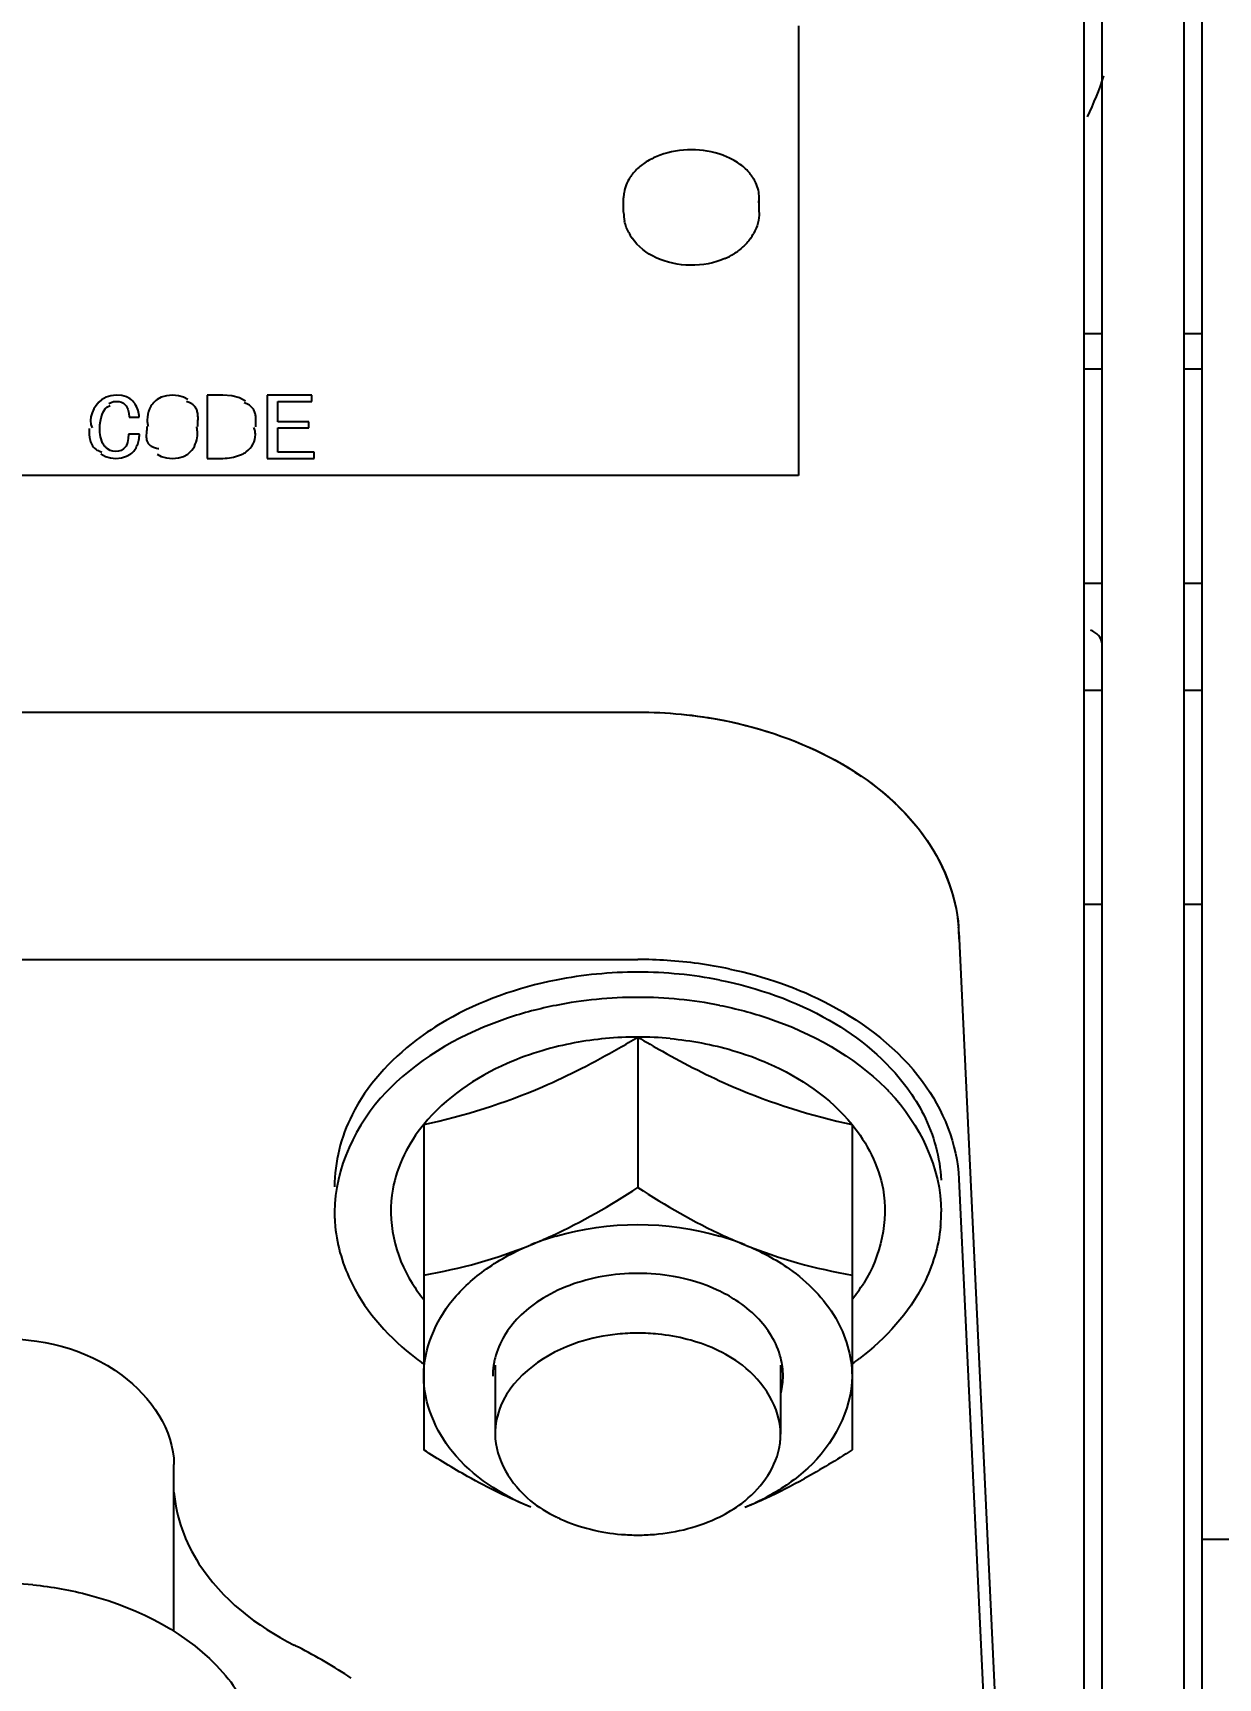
# Model space of a CAD drawing. Header units: millimetres. Extents: x 9130 to 9550, y -18883 to -17651.
# Drawn here: x 9356.0544 to 9356.3865, y -18046.3232 to -18045.8623 of the extents above; entities that cross this region are included whole.
import ezdxf

# ---------------------------------------------------------------- set-up
doc = ezdxf.new("R2010")
doc.units = ezdxf.units.MM
doc.layers.add('3884027_DKREDXF_CONTINUOUS_LINE', color=7, linetype='Continuous')
doc.styles.add('KOTE ZA MONNTAZU', font='simplex.shx', dxfattribs={"width": 0.7, "oblique": 8, "height": 3})
doc.dimstyles.new('KOTE ZA MONTAZU u cm', dxfattribs={"dimscale": 0, "dimtxt": 1.5, "dimasz": 1.5, "dimexe": 0.8, "dimexo": 0.1, "dimgap": 1, "dimtad": 1, "dimdec": 1, "dimlfac": 10, "dimzin": 12, "dimdsep": 46, "dimtxsty": 'KOTE ZA MONNTAZU', "dimcen": 1.5, "dimclrt": 1, "dimadec": 0, "dimazin": 0, "dimtfac": 1, "dimtdec": 1, "dimtmove": 0, "dimatfit": 3, "dimfxl": 1, "dimtolj": 2, "dimtzin": 0, "dimarcsym": 0})

# ---------------------------------------------------------------- blocks, each defined once
blk = doc.blocks.new('*D1102')
at = {"color": 0, "lineweight": -2, "transparency": 16777216}
for p, q in [((9345.409900719793, -18047.62649770107), (9345.409900719793, -18048.7073860062)), ((9359.40990071979, -18047.62649770108), (9359.40990071979, -18048.7073860062)), ((9346.009900719793, -18048.5073860062), (9358.809900719789, -18048.5073860062))]:
    blk.add_line(p, q, dxfattribs=at)
at = {"color": 0, "transparency": 16777216}
for points in [[(9346.009900719793, -18048.4073860062), (9346.009900719793, -18048.6073860062), (9345.409900719793, -18048.5073860062)], [(9358.809900719789, -18048.4073860062), (9358.809900719789, -18048.6073860062), (9359.40990071979, -18048.5073860062)]]:
    blk.add_solid(points, dxfattribs=at)
at = {"layer": 'Defpoints', "color": 0, "transparency": 16777216}
for p in [(9345.409900719793, -18047.52649770107), (9359.40990071979, -18047.52649770108), (9359.40990071979, -18048.5073860062)]:
    blk.add_point(p, dxfattribs=at)
at = {"color": 1, "transparency": 16777216, "insert": (9352.40990071979, -18047.7073860062), "char_height": 3, "width": 6.92318780531059, "attachment_point": 5, "style": 'KOTE ZA MONNTAZU'}
blk.add_mtext('\\A2;{\\H0.4x;140 cm}', dxfattribs=at)

msp = doc.modelspace()

# ---------------------------------------------------------------- linework, layer by layer
at = {"layer": '3884027_DKREDXF_CONTINUOUS_LINE', "color": 7, "linetype": 'Continuous'}
for p, q in [((9356.381900719794, -18045.84002907824), (9356.381900719794, -18046.13992274166)), ((9356.376900719793, -18045.84224923239), (9356.376900719793, -18046.60649770107)), ((9356.353900719792, -18045.84974080251), (9356.353900719792, -18046.63649770107)), ((9356.268900719793, -18045.86029770107), (9356.268900719793, -18045.98626819481)), ((9356.093525458537, -18045.96380623516), (9356.091785916085, -18045.96394604528)), ((9356.09515822178, -18045.96394070645), (9356.093525458537, -18045.96380623516)), ((9356.096580668951, -18045.96434280953), (9356.09515822178, -18045.96394070645)), ((9356.097757835507, -18045.96498519431), (9356.096580668951, -18045.96434280953)), ((9356.103187248389, -18045.96380623516), (9356.103187248389, -18045.98148390469)), ((9356.107633381775, -18045.96380623516), (9356.103187248389, -18045.96380623516)), ((9356.110153554093, -18045.96399553347), (9356.107633381775, -18045.96380623516)), ((9356.112267006736, -18045.96456041371), (9356.110153554093, -18045.96399553347)), ((9356.113917820307, -18045.96543864014), (9356.112267006736, -18045.96456041371)), ((9356.119988502427, -18045.96380623516), (9356.119988502427, -18045.98148390469)), ((9356.132514628212, -18045.96380623516), (9356.119988502427, -18045.96380623516)), ((9356.123023843485, -18045.97124274672), (9356.123023843485, -18045.96552261159)), ((9356.123023843485, -18045.96552261159), (9356.132514628212, -18045.96552261159)), ((9356.132514628212, -18045.96552261159), (9356.132514628212, -18045.96380623516)), ((9356.08134134301, -18045.96997309841), (9356.08416292766, -18045.96997309841)), ((9356.081213089166, -18045.97468893501), (9356.081109465771, -18045.97593144346)), ((9356.084291181507, -18045.97468893501), (9356.081213089166, -18045.97468893501)), ((9356.131745105124, -18045.97124274672), (9356.123023843485, -18045.97124274672)), ((9356.123023843485, -18045.97976752826), (9356.123023843485, -18045.97295912315)), ((9356.123023843485, -18045.97295912315), (9356.131745105124, -18045.97295912315)), ((9356.131745105124, -18045.97295912315), (9356.131745105124, -18045.97124274672)), ((9356.080487411227, -18045.97806852458), (9356.07980229684, -18045.97886063661)), ((9356.080888222119, -18045.97706607941), (9356.080487411227, -18045.97806852458)), ((9356.081109465771, -18045.97593144346), (9356.080888222119, -18045.97706607941)), ((9356.13315589745, -18045.97976752826), (9356.123023843485, -18045.97976752826)), ((9356.13315589745, -18045.98148390469), (9356.13315589745, -18045.97976752826)), ((9356.091800898708, -18045.98134631379), (9356.093525458537, -18045.98148390469)), ((9356.093525458537, -18045.98148390469), (9356.095161889209, -18045.9813484637)), ((9356.095161889209, -18045.9813484637), (9356.09657080269, -18045.98095429372)), ((9356.09657080269, -18045.98095429372), (9356.097757835507, -18045.98031166326)), ((9356.103187248389, -18045.98148390469), (9356.107633381775, -18045.98148390469)), ((9356.119988502427, -18045.98148390469), (9356.13315589745, -18045.98148390469)), ((9356.007900719795, -18046.05257799918), (9356.223900719795, -18046.05257799918))]:
    msp.add_line(p, q, dxfattribs=at)
at = {"layer": '3884027_DKREDXF_CONTINUOUS_LINE', "color": 6, "linetype": 'Continuous'}
for p, q in [((9356.348900719795, -18045.85181187033), (9356.348900719795, -18046.60649770107)), ((9356.219900719794, -18045.91252566568), (9356.219900719794, -18045.90848644889)), ((9356.257900719795, -18045.91252566568), (9356.257900719795, -18045.90848644889)), ((9356.348900719795, -18045.94649770107), (9356.353900719792, -18045.94649770107)), ((9356.376900719793, -18045.94649770107), (9356.381900719794, -18045.94649770107)), ((9356.353900719792, -18045.95649770107), (9356.348900719795, -18045.95649770107)), ((9356.381900719794, -18045.95649770107), (9356.376900719793, -18045.95649770107)), ((9356.268900719793, -18045.98626819481), (9356.008900719791, -18045.98626819481)), ((9356.353900719792, -18046.01649770108), (9356.348900719795, -18046.01649770108)), ((9356.381900719794, -18046.01649770108), (9356.376900719793, -18046.01649770108)), ((9356.353900719792, -18046.04649770107), (9356.348900719795, -18046.04649770107)), ((9356.381900719794, -18046.04649770107), (9356.376900719793, -18046.04649770107)), ((9356.353900719792, -18046.10649770107), (9356.348900719795, -18046.10649770107)), ((9356.381900719794, -18046.10649770107), (9356.376900719793, -18046.10649770107)), ((9356.313851254306, -18046.11410794827), (9356.323900719794, -18046.32834964384)), ((9356.02348302012, -18046.12187446374), (9356.223900719795, -18046.12187446374)), ((9356.381900719794, -18046.13992274166), (9356.381900719794, -18046.48225720446)), ((9356.223900719795, -18046.143595347), (9356.223900719795, -18046.18576791396)), ((9356.163900719794, -18046.16809024443), (9356.163900719794, -18046.25925260624)), ((9356.283900719793, -18046.16809024443), (9356.283900719793, -18046.25925260624)), ((9356.313851254306, -18046.18340441283), (9356.323900719794, -18046.3976461084)), ((9356.183900719794, -18046.23550910298), (9356.183900719794, -18046.25481054302)), ((9356.263900719796, -18046.23550910298), (9356.263900719796, -18046.25481054302)), ((9356.093900719794, -18046.31005191466), (9356.093900719794, -18046.26329581997)), ((9356.381900719794, -18046.2842673301), (9356.452030784641, -18046.2842673301))]:
    msp.add_line(p, q, dxfattribs=at)
at = {"layer": '3884027_DKREDXF_CONTINUOUS_LINE', "color": 7, "linetype": 'Continuous'}
for points in [[(9356.077750235278, -18045.96380623516), (9356.076201655016, -18045.96396119676), (9356.074871847895, -18045.96438538878), (9356.073646112158, -18045.96507588348)], [(9356.075698173716, -18045.96616415346), (9356.076298144233, -18045.96582190376), (9356.076988779549, -18045.96560371261), (9356.077750235278, -18045.9655293293)], [(9356.081597850707, -18045.96480381598), (9356.080591897937, -18045.96426832443), (9356.079284554178, -18045.96392236027), (9356.077750235278, -18045.96380623516)], [(9356.077750235278, -18045.9655293293), (9356.078554364542, -18045.96558939327), (9356.079242923477, -18045.96577382258), (9356.07980229684, -18045.9660734643)], [(9356.091785916085, -18045.96394604528), (9356.090322753114, -18045.96435642362), (9356.089164827716, -18045.96498519431)], [(9356.07980229684, -18045.9660734643), (9356.080510193346, -18045.96680642135), (9356.0809650531, -18045.96773923731), (9356.08122750649, -18045.96880470738), (9356.08134134301, -18045.96997309841)], [(9356.07762198143, -18045.97958614993), (9356.076815720235, -18045.97950917816), (9356.076041469178, -18045.97927038707), (9356.075313412175, -18045.97886063661)], [(9356.07980229684, -18045.97886063661), (9356.07911096583, -18045.9792593523), (9356.078376057865, -18045.97950567581), (9356.07762198143, -18045.97958614993)], [(9356.07338960446, -18045.98022097409), (9356.074705617752, -18045.98094272918), (9356.076132598095, -18045.98135436332), (9356.07762198143, -18045.98148390469)], [(9356.07762198143, -18045.98148390469), (9356.07919844936, -18045.98133846495), (9356.080641584167, -18045.9808991336), (9356.081854358405, -18045.98022097409)], [(9356.089164827716, -18045.98031166326), (9356.09031601119, -18045.98093398328), (9356.091800898708, -18045.98134631379)]]:
    msp.add_lwpolyline(points, dxfattribs=at)
at = {"layer": '3884027_DKREDXF_CONTINUOUS_LINE', "color": 6, "linetype": 'Continuous'}
for centre, radius, start, end in [((9356.268900719793, -18045.84649770107), 0.09000000000000001, 334.1217892159855, 342.0000000002022), ((9356.231872802253, -18045.91251210489), 0.011972152037, 180.3427069472572, 192.6383899653565), ((9356.233480906447, -18045.91195580642), 0.013684040307, 207.3064838764315, 214.9565401189227), ((9356.244245996213, -18045.91190993132), 0.013771085149, 324.2987718292531, 331.7305580169603), ((9356.240389078726, -18045.90743459985), 0.019732768334, 293.5518750237818, 301.7490206034655), ((9356.268910096378, -18046.11621665644), 0.04499060264200001, 2.686435634890104, 4.376953610728168), ((9356.22390364832, -18046.2489313354), 0.1270568717, 86.31642919159341, 90.00132060815487), ((9356.224185496058, -18046.24560306488), 0.123717387857, 78.11160060107593, 86.34766043395656), ((9356.223547766751, -18046.24182178665), 0.116394140906, 95.5323078029972, 101.185965650489), ((9356.22389180989, -18046.24515403124), 0.119744033932, 89.9957367409076, 95.54244634317153), ((9356.2239096297, -18046.24515403124), 0.119744033932, 84.45755365682848, 90.00426325909241), ((9356.224253672835, -18046.24182178665), 0.116394140906, 78.81403434951102, 84.46769219700279), ((9356.223547766751, -18046.24889285447), 0.116394140911, 95.5323078029972, 101.185965650489), ((9356.22389180989, -18046.25222509906), 0.119744033932, 89.9957367409076, 95.54244634317153), ((9356.2239096297, -18046.25222509906), 0.119744033932, 84.45755365682848, 90.00426325909241), ((9356.224253672835, -18046.24889285447), 0.116394140911, 78.81403434951102, 84.46769219700279), ((9356.223894318426, -18046.24122716346), 0.09763181667300001, 89.99624332195732, 95.31265629299494), ((9356.066482346154, -18045.88078658782), 0.3063478223530001, 299.7713584581302, 300.9209551793481), ((9356.377596379929, -18045.88711211756), 0.299008365985, 239.0681656389102, 240.5924689104607), ((9356.22390712116, -18046.24122716346), 0.09763181667200001, 84.68734370700507, 90.0037566780427), ((9356.20012681635, -18046.20351768377), 0.064531942625, 135.0471850807719, 136.4505996093904), ((9356.247674623215, -18046.2035176838), 0.064531942655, 43.54940039194, 44.95281491893318), ((9356.18149152606, -18046.19258395198), 0.04259072887500001, 180.0016006988549, 185.5279718859422), ((9356.266309913526, -18046.19258395198), 0.04259072887500001, 354.4720281140577, 359.9983993005198), ((9356.139476225735, -18046.06865114092), 0.14384681285, 292.2315378031165, 294.7878797875701), ((9356.221325759407, -18046.26913240172), 0.072699018584, 106.2859432721806, 112.1628789715797), ((9356.22647568014, -18046.26913240184), 0.07269901871300001, 67.83712103298853, 73.71405672346775), ((9356.308324674976, -18046.068652384), 0.143845458289, 245.2126458259636, 247.7684735448236), ((9356.19945094417, -18046.18799317676), 0.045933256193, 212.2755292114882, 219.2897112598722), ((9356.248350495416, -18046.18799317676), 0.045933256193, 320.7102887401278, 327.7244707885118), ((9356.223907087895, -18046.28285811248), 0.056331841067, 90.0064770685288, 95.80618571606755), ((9356.223894351695, -18046.28285811248), 0.056331841067, 84.19381428393248, 89.99352293147123), ((9356.20807491648, -18046.17245076757), 0.07670479080300001, 232.8753547022492, 234.7413389399414), ((9356.204565718263, -18046.238786689), 0.021359644277, 165.5871944079729, 168.9231929802093), ((9356.239726523107, -18046.17245076757), 0.076704790804, 305.2586610600586, 307.1246452977507), ((9356.243715058068, -18046.25480552171), 0.020184971875, 348.4824552295787, 359.9857468297535), ((9356.069007287208, -18046.26330576925), 0.02489303630200001, 356.1075680700176, 359.8411409922478), ((9356.189530505226, -18046.12097754912), 0.167225620597, 294.841743525608, 298.9881169158625), ((9356.229016314815, -18046.21417358967), 0.06598772158300001, 292.1545732300372, 298.4238603182524), ((9356.199476764612, -18046.14213707628), 0.143845458291, 292.2315264551764, 294.7873541740364), ((9356.220391861572, -18046.23874143639), 0.04378703198200001, 243.6857398197983, 245.5595354454747), ((9356.223906365036, -18046.22678059819), 0.05631421635700001, 265.2867449073374, 269.9942563628497), ((9356.223895074532, -18046.2267805976), 0.056314216954, 270.0057436569522, 274.7132727939111), ((9356.058156743728, -18046.45285150523), 0.155318237549, 62.95593719388548, 63.44961043684208), ((9356.062626077883, -18046.44446334701), 0.1458152629, 56.28950031756424, 63.02146035285237)]:
    msp.add_arc(centre, radius, start, end, dxfattribs=at)
at = {"layer": '3884027_DKREDXF_CONTINUOUS_LINE', "color": 7, "linetype": 'Continuous'}
for centre, radius, start, end in [((9356.24660581425, -18045.90909085961), 0.011401629709, 24.95380883130392, 32.75445157938846), ((9356.22917757233, -18045.90849472411), 0.009276856229000003, 170.920838308034, 179.9488905160066), ((9356.248623867255, -18045.90847817366), 0.009276856229000003, 350.9208383080339, 359.9488905160066), ((9356.077725441117, -18045.96993954228), 0.006432047932, 34.97335687533098, 52.98319470402846), ((9356.078663654434, -18045.9760774126), 0.005229693454, 307.5976741348564, 323.4253358502975), ((9356.093886620243, -18045.97513269973), 0.006465908354, 306.777688643811, 320.999059583642), ((9356.26879923375, -18046.1162287162), 0.04510167596600001, 2.030984194959125, 4.381500845908545), ((9356.269082582856, -18046.11621833483), 0.044818136945, 0.0009272850996964965, 2.030558526971536), ((9356.043908547084, -18046.40217806705), 0.105648228651, 84.31163779259586, 90.00424494235428)]:
    msp.add_arc(centre, radius, start, end, dxfattribs=at)
for points, knots in [([(9356.230123695068, -18045.89657297784), (9356.229508615865, -18045.89679898963), (9356.228315622158, -18045.89729618827), (9356.22717382145, -18045.89790255651), (9356.226628481354, -18045.89822834786)], [0, 0, 0, 0, 0.5077659205, 1, 1, 1, 1]), ([(9356.250913096088, -18045.89807748894), (9356.250405975285, -18045.89778527667), (9356.24934986025, -18045.8972396539), (9356.248251924242, -18045.89678471125), (9356.247687412086, -18045.8965763956)], [0, 0, 0, 0, 0.493076637, 1, 1, 1, 1]), ([(9356.226628481354, -18045.89822834786), (9356.225618727507, -18045.89883158439), (9356.223769823935, -18045.90017947365), (9356.222267626168, -18045.90191764614), (9356.221671114667, -18045.90283498586)], [0, 0, 0, 0, 0.5180563437, 1, 1, 1, 1]), ([(9356.254092551948, -18045.90041817609), (9356.253622355931, -18045.89997559746), (9356.252604044244, -18045.89913269545), (9356.251495813778, -18045.89841326153), (9356.250913096088, -18045.89807748894)], [0, 0, 0, 0, 0.4898311551, 1, 1, 1, 1]), ([(9356.256194550397, -18045.90292212399), (9356.255905030552, -18045.90247129598), (9356.255252048742, -18045.9015920239), (9356.254497419393, -18045.90079926328), (9356.254092551948, -18045.90041817609)], [0, 0, 0, 0, 0.4907394507, 1, 1, 1, 1]), ([(9356.221671114667, -18045.90283498586), (9356.221250511719, -18045.90348180623), (9356.220544126112, -18045.90483088779), (9356.22013304931, -18045.90629990251), (9356.220016943395, -18045.90703084605)], [0, 0, 0, 0, 0.5103987682, 1, 1, 1, 1]), ([(9356.257900719795, -18045.90848644889), (9356.257900719795, -18045.90777377729), (9356.25773144128, -18045.90632332208), (9356.257252080371, -18045.90494610712), (9356.25694308133, -18045.9042806549)], [0, 0, 0, 0, 0.4927326388, 1, 1, 1, 1]), ([(9356.089164827716, -18045.96498519431), (9356.088257776284, -18045.96565381932), (9356.086849840873, -18045.96746108299), (9356.086440812289, -18045.96966010983), (9356.086434219518, -18045.97070477766)], [0, 0, 0, 0, 0.5189188372, 1, 1, 1, 1]), ([(9356.099100134621, -18045.96636187963), (9356.09886806422, -18045.9661908107), (9356.098324618915, -18045.96587423585), (9356.097736167872, -18045.96565695996), (9356.09741395201, -18045.96556069123)], [0, 0, 0, 0, 0.4615895731, 1, 1, 1, 1]), ([(9356.115266299634, -18045.96674947483), (9356.115036816971, -18045.96657947747), (9356.114502497641, -18045.96626471515), (9356.113923211497, -18045.96604745819), (9356.113607013225, -18045.96595167928)], [0, 0, 0, 0, 0.4636377636, 1, 1, 1, 1]), ([(9356.08416292766, -18045.96997309841), (9356.08416692788, -18045.96933341322), (9356.08396831059, -18045.96801094728), (9356.08338291888, -18045.96680622367), (9356.082995981307, -18045.9662527216)], [0, 0, 0, 0, 0.4864478758, 1, 1, 1, 1]), ([(9356.10036717135, -18045.9680923823), (9356.100254846382, -18045.96776399896), (9356.099928529226, -18045.96710471114), (9356.099403310118, -18045.96658536314), (9356.099100134621, -18045.96636187963)], [0, 0, 0, 0, 0.4795630297, 1, 1, 1, 1]), ([(9356.100650106253, -18045.97025828244), (9356.100652027717, -18045.96988814986), (9356.100628300797, -18045.96915668506), (9356.100483841094, -18045.96843346765), (9356.10036717135, -18045.9680923823)], [0, 0, 0, 0, 0.5066041629, 1, 1, 1, 1]), ([(9356.100579420154, -18045.9726030842), (9356.100576995488, -18045.97221898252), (9356.100611635275, -18045.97143738948), (9356.10064804094, -18045.97065612546), (9356.100650106253, -18045.97025828244)], [0, 0, 0, 0, 0.4912149703, 1, 1, 1, 1]), ([(9356.116517416942, -18045.96839007226), (9356.116396290587, -18045.96807874069), (9356.116062223422, -18045.96745823124), (9356.115556274037, -18045.96696428358), (9356.115266299634, -18045.96674947483)], [0, 0, 0, 0, 0.4807127159, 1, 1, 1, 1]), ([(9356.116882786026, -18045.97045078305), (9356.116870098873, -18045.97009768369), (9356.116814676798, -18045.96939832945), (9356.116643134725, -18045.96871320519), (9356.116517416942, -18045.96839007226)], [0, 0, 0, 0, 0.5047138234, 1, 1, 1, 1]), ([(9356.1168676588, -18045.97269377337), (9356.116866255385, -18045.9723259308), (9356.116888059662, -18045.97157853217), (9356.11689642595, -18045.97083039931), (9356.116882786026, -18045.97045078305)], [0, 0, 0, 0, 0.4919647718, 1, 1, 1, 1]), ([(9356.070183258269, -18045.9731472192), (9356.070199855529, -18045.97423928382), (9356.070035807572, -18045.97646779393), (9356.071370051739, -18045.97858321157), (9356.072327740558, -18045.97915570275)], [0, 0, 0, 0, 0.4946632764, 1, 1, 1, 1]), ([(9356.074255778758, -18045.97777446272), (9356.073774914183, -18045.97708692408), (9356.07320651359, -18045.97545581839), (9356.073143156946, -18045.97379105015), (9356.073133096763, -18045.97296584087)], [0, 0, 0, 0, 0.504128141, 1, 1, 1, 1]), ([(9356.084038959498, -18045.97636188296), (9356.084096752738, -18045.97608247991), (9356.084191057753, -18045.97552590179), (9356.084259837438, -18045.97496594801), (9356.084291181507, -18045.97468893501)], [0, 0, 0, 0, 0.5057941415, 1, 1, 1, 1]), ([(9356.086343243069, -18045.9726030842), (9356.086347125894, -18045.97322898484), (9356.086169720913, -18045.97446015694), (9356.086112768984, -18045.97573263876), (9356.086252234572, -18045.97633789067)], [0, 0, 0, 0, 0.5019247206, 1, 1, 1, 1]), ([(9356.086434219518, -18045.97070477766), (9356.086432187456, -18045.97102677106), (9356.08646459595, -18045.9716533648), (9356.086570610098, -18045.9722719251), (9356.08664135838, -18045.97256739312)], [0, 0, 0, 0, 0.5145246924, 1, 1, 1, 1]), ([(9356.098911508021, -18045.97920191018), (9356.099450145392, -18045.97853651594), (9356.100240067974, -18045.97701344261), (9356.100484314442, -18045.97533520271), (9356.100489363513, -18045.97452152439)], [0, 0, 0, 0, 0.5126932912, 1, 1, 1, 1]), ([(9356.100489363513, -18045.97452152439), (9356.100491383046, -18045.97419606876), (9356.100459177507, -18045.9735625341), (9356.100354275672, -18045.97293680054), (9356.100284396563, -18045.97263752766)], [0, 0, 0, 0, 0.5143327017, 1, 1, 1, 1]), ([(9356.114174328004, -18045.9796768391), (9356.114961348287, -18045.97909312222), (9356.116231314807, -18045.9776180298), (9356.116723985784, -18045.97573242411), (9356.116729637843, -18045.97484002044)], [0, 0, 0, 0, 0.5233508621, 1, 1, 1, 1]), ([(9356.116729637843, -18045.97484002044), (9356.116731854288, -18045.97449006584), (9356.116666768188, -18045.97379783405), (9356.1164467533, -18045.97313635174), (9356.116299596584, -18045.97283037596)], [0, 0, 0, 0, 0.5075694278, 1, 1, 1, 1]), ([(9356.072327740558, -18045.97915570275), (9356.072526784637, -18045.97927468814), (9356.072966773647, -18045.97949547259), (9356.073430605395, -18045.97965896426), (9356.073678666953, -18045.979732337)], [0, 0, 0, 0, 0.4726970751, 1, 1, 1, 1]), ([(9356.075313412175, -18045.97886063661), (9356.075104607977, -18045.97870515127), (9356.074720877665, -18045.97836988418), (9356.07439714626, -18045.97797658952), (9356.074255778758, -18045.97777446272)], [0, 0, 0, 0, 0.5134897222, 1, 1, 1, 1]), ([(9356.082863522113, -18045.97919362908), (9356.083172428802, -18045.97877758448), (9356.083662704104, -18045.97785752027), (9356.08393566356, -18045.97686127011), (9356.084038959498, -18045.97636188296)], [0, 0, 0, 0, 0.5040010567000001, 1, 1, 1, 1]), ([(9356.086252234572, -18045.97633789067), (9356.08631869736, -18045.97662632549), (9356.086545784763, -18045.97721618952), (9356.08698539289, -18045.97767631628), (9356.08724347794, -18045.97786957854)], [0, 0, 0, 0, 0.4786290934, 1, 1, 1, 1]), ([(9356.08724347794, -18045.97786957854), (9356.08741418816, -18045.97799741176), (9356.087814027154, -18045.97823586339), (9356.088246668847, -18045.97840445943), (9356.088483951708, -18045.97848085602)], [0, 0, 0, 0, 0.4610741907, 1, 1, 1, 1]), ([(9356.088483951708, -18045.97848085602), (9356.088665631474, -18045.97853935041), (9356.089056703526, -18045.97864541745), (9356.089454454976, -18045.97872175727), (9356.089665545676, -18045.97875572287)], [0, 0, 0, 0, 0.4716538288, 1, 1, 1, 1]), ([(9356.112306275349, -18045.98061781185), (9356.112640951013, -18045.98049073354), (9356.11328277653, -18045.9802124687), (9356.113890946728, -18045.97986526631), (9356.114174328004, -18045.9796768391)], [0, 0, 0, 0, 0.5126603990999999, 1, 1, 1, 1]), ([(9356.107633381775, -18045.98148390469), (9356.108434923424, -18045.98147340985), (9356.110024798714, -18045.98131358035), (9356.11156927718, -18045.98089765436), (9356.112306275349, -18045.98061781185)], [0, 0, 0, 0, 0.5041735647, 1, 1, 1, 1]), ([(9356.353900719792, -18046.03313434806), (9356.353900719792, -18046.03239771219), (9356.352976344542, -18046.03084971061), (9356.35158453, -18046.02996201497), (9356.350757692855, -18046.02963267708)], [0, 0, 0, 0, 0.4528548817, 1, 1, 1, 1]), ([(9356.223900719795, -18046.05257799918), (9356.232062936973, -18046.05257799918), (9356.261368548805, -18046.05525421181), (9356.291384493865, -18046.06980874841), (9356.303980389397, -18046.08717241611)], [0, 0, 0, 0, 0.2756257397, 1, 1, 1, 1]), ([(9356.054380149568, -18046.29705007954), (9356.059724070628, -18046.29758310863), (9356.079127473584, -18046.30099756417), (9356.098091680711, -18046.31075299728), (9356.107595835967, -18046.32156345286)], [0, 0, 0, 0, 0.2717186316, 1, 1, 1, 1])]:
    msp.add_open_spline(points, degree=3, knots=knots, dxfattribs=at)
for points in [[(9356.238900730446, -18045.89505208111), (9356.235931453115, -18045.89505125075), (9356.232910771652, -18045.89554886229), (9356.230123695068, -18045.89657297784)], [(9356.247687412086, -18045.8965763956), (9356.244898596831, -18045.89554727007), (9356.24187337055, -18045.8950529124), (9356.238900730446, -18045.89505208111)], [(9356.073646112158, -18045.96507588348), (9356.071427425943, -18045.96672625798), (9356.069590045068, -18045.97052382842), (9356.07096138481, -18045.97292502226)], [(9356.073133096763, -18045.97296584087), (9356.073153999621, -18045.97065760608), (9356.073795503367, -18045.96733775056), (9356.076003202683, -18045.96666362263)], [(9356.303980389397, -18046.08717241611), (9356.309346824366, -18046.09457014288), (9356.313071113686, -18046.10367057072), (9356.31376909874, -18046.11278307874)], [(9356.107595835967, -18046.32156345286), (9356.11167495002, -18046.32620322148), (9356.115026244084, -18046.33169144783), (9356.11695476858, -18046.33756064007)]]:
    msp.add_open_spline(points, degree=3, dxfattribs=at)
at = {"layer": '3884027_DKREDXF_CONTINUOUS_LINE', "color": 6, "linetype": 'Continuous'}
for points, knots in [([(9356.22132174274, -18045.91823336144), (9356.221068341534, -18045.91774206154), (9356.220622854644, -18045.91672971847), (9356.220310480128, -18045.91566836804), (9356.220190730908, -18045.91513157688)], [0, 0, 0, 0, 0.5012758178, 1, 1, 1, 1]), ([(9356.257900578517, -18045.91258307956), (9356.257895593308, -18045.91359621143), (9356.2576179015, -18045.9156324496), (9356.256855883805, -18045.91753635367), (9356.256374605104, -18045.9184321727)], [0, 0, 0, 0, 0.4990706614, 1, 1, 1, 1]), ([(9356.25542909535, -18045.91994616675), (9356.254821071825, -18045.92079292754), (9356.253391182452, -18045.92237643596), (9356.251684503872, -18045.92364869069), (9356.250772449346, -18045.9242145808)], [0, 0, 0, 0, 0.4926977161, 1, 1, 1, 1]), ([(9356.223900719795, -18046.05257799918), (9356.23200265083, -18046.05257799918), (9356.261139822001, -18046.05522399368), (9356.290948876036, -18046.0695610765), (9356.303640390319, -18046.08670841647)], [0, 0, 0, 0, 0.2752469004, 1, 1, 1, 1]), ([(9356.200967994244, -18046.13470988765), (9356.196376632442, -18046.13561959015), (9356.179512202603, -18046.14003825771), (9356.163486307489, -18046.14888054868), (9356.154458278887, -18046.15792430372)], [0, 0, 0, 0, 0.2680872219, 1, 1, 1, 1]), ([(9356.246833445342, -18046.13470988765), (9356.25142480714, -18046.13561959015), (9356.268289236987, -18046.14003825771), (9356.284315132098, -18046.14888054868), (9356.2933431607, -18046.15792430372)], [0, 0, 0, 0, 0.2680872219, 1, 1, 1, 1]), ([(9356.170258244523, -18046.13889066336), (9356.167322503394, -18046.14057951668), (9356.156814029602, -18046.14745466309), (9356.147934288763, -18046.15717782528), (9356.143808541414, -18046.16538644425)], [0, 0, 0, 0, 0.2693544375, 1, 1, 1, 1]), ([(9356.197383854162, -18046.14732558023), (9356.193956155685, -18046.14832968433), (9356.181520113898, -18046.15279797085), (9356.170013490986, -18046.16060365926), (9356.163900719794, -18046.16809024443)], [0, 0, 0, 0, 0.2698325881, 1, 1, 1, 1]), ([(9356.250417585425, -18046.14732558023), (9356.253845283902, -18046.14832968433), (9356.266281325692, -18046.15279797085), (9356.277787948597, -18046.16060365926), (9356.283900719793, -18046.16809024443)], [0, 0, 0, 0, 0.2698325881, 1, 1, 1, 1]), ([(9356.251448932851, -18046.21738667409), (9356.250613628568, -18046.21684290945), (9356.248879687735, -18046.21580605255), (9356.247075980502, -18046.21489644798), (9356.246148656546, -18046.21446797382)], [0, 0, 0, 0, 0.4938493098, 1, 1, 1, 1]), ([(9356.043900719795, -18046.22794048091), (9356.056194510466, -18046.22794048091), (9356.07906624985, -18046.23261859591), (9356.09392734631, -18046.25370740732), (9356.093900227826, -18046.26337478792)], [0, 0, 0, 0, 0.5597957063, 1, 1, 1, 1]), ([(9356.218208350141, -18046.22681526543), (9356.214506560858, -18046.22719177949), (9356.201796818625, -18046.22965343139), (9356.189111824368, -18046.23819651598), (9356.18552171039, -18046.24684209028)], [0, 0, 0, 0, 0.2844228894, 1, 1, 1, 1]), ([(9356.263900029322, -18046.25481054302), (9356.263900029322, -18046.24745860659), (9356.257163599907, -18046.23722523515), (9356.248222840028, -18046.23224201587), (9356.245526352492, -18046.23101629991)], [0, 0, 0, 0, 0.7128159854999999, 1, 1, 1, 1]), ([(9356.18360399315, -18046.23468297312), (9356.183479036046, -18046.23532174369), (9356.183289185044, -18046.23660570743), (9356.183224219794, -18046.23790220649), (9356.183224219794, -18046.23854708263)], [0, 0, 0, 0, 0.5023159526, 1, 1, 1, 1]), ([(9356.264577219796, -18046.23854708263), (9356.264577219796, -18046.23769681287), (9356.264467721538, -18046.23598559076), (9356.264146514963, -18046.2343015747), (9356.263935218101, -18046.23346863932)], [0, 0, 0, 0, 0.4973536293, 1, 1, 1, 1]), ([(9356.264008582157, -18046.24327959641), (9356.264194990605, -18046.24250091746), (9356.264479267387, -18046.24093094532), (9356.264577219796, -18046.23933800074), (9356.264577219796, -18046.23854708263)], [0, 0, 0, 0, 0.5030668007, 1, 1, 1, 1]), ([(9356.183901410268, -18046.25481054302), (9356.183901410268, -18046.26185807863), (9356.190054171531, -18046.27169963291), (9356.198456430122, -18046.27674218891), (9356.200981319837, -18046.27799108657)], [0, 0, 0, 0, 0.7144402489, 1, 1, 1, 1]), ([(9356.246820042188, -18046.27799112494), (9356.248983225089, -18046.27692114535), (9356.25636326508, -18046.27254887817), (9356.262256753407, -18046.26491830803), (9356.263493577468, -18046.25883581451)], [0, 0, 0, 0, 0.2799599242, 1, 1, 1, 1])]:
    msp.add_open_spline(points, degree=3, knots=knots, dxfattribs=at)
for points in [[(9356.229016805746, -18045.92529175771), (9356.226390627266, -18045.92405758725), (9356.22392734056, -18045.9221749603), (9356.222265646591, -18045.91979614478)], [(9356.248273882558, -18045.92552360244), (9356.242391933496, -18045.92809508788), (9356.234826710695, -18045.92802211787), (9356.229016805746, -18045.92529175771)], [(9356.303640390319, -18046.08670841647), (9356.309187595745, -18046.09420317362), (9356.313058008041, -18046.10348593237), (9356.313769485309, -18046.11278306488)], [(9356.249672028147, -18046.12453932654), (9356.259344032698, -18046.12658328055), (9356.268873214494, -18046.12985269085), (9356.277622053678, -18046.13445521549)], [(9356.200967994244, -18046.12763881984), (9356.190273830982, -18046.12975769164), (9356.179708186426, -18046.13345436465), (9356.170258244523, -18046.13889066336)], [(9356.246833445342, -18046.12763881984), (9356.257527608605, -18046.12975769164), (9356.26809325316, -18046.13345436465), (9356.27754319506, -18046.13889066336)], [(9356.277622053678, -18046.13445521549), (9356.287588338428, -18046.13969820489), (9356.296940867245, -18046.14695324249), (9356.303640390319, -18046.15600488103)], [(9356.27754319506, -18046.13889066336), (9356.28589922338, -18046.14369766286), (9356.293672957554, -18046.1500864823), (9356.299370963357, -18046.15786228987)], [(9356.21485453631, -18046.14401474673), (9356.208952851573, -18046.14456423222), (9356.203072027472, -18046.14565929652), (9356.197383854162, -18046.14732558023)], [(9356.23294690328, -18046.14401474673), (9356.238848588013, -18046.14456423222), (9356.244729412114, -18046.14565929652), (9356.250417585425, -18046.14732558023)], [(9356.197197693045, -18046.15751758601), (9356.204533781287, -18046.15434579183), (9356.211657726819, -18046.1506673639), (9356.218596328288, -18046.14670071813)], [(9356.230777811224, -18046.14759303972), (9356.237219259454, -18046.15121981188), (9356.243823536623, -18046.15458638177), (9356.25060887209, -18046.15751980199)], [(9356.15335531609, -18046.15905648291), (9356.144970458141, -18046.16787786792), (9356.138900797205, -18046.18041457587), (9356.138900797205, -18046.19258514186)], [(9356.163900719794, -18046.16809024443), (9356.175278856836, -18046.16561118747), (9356.186508879191, -18046.16213894776), (9356.197197693045, -18046.15751758601)], [(9356.25060887209, -18046.15751980199), (9356.26129613138, -18046.1621400927), (9356.272524392241, -18046.16561158171), (9356.283900719793, -18046.16809024443)], [(9356.294446123497, -18046.15905648291), (9356.302830981445, -18046.16787786792), (9356.308900642385, -18046.18041457587), (9356.308900642385, -18046.19258514186)], [(9356.299370963357, -18046.15786228987), (9356.30111076926, -18046.1602365233), (9356.30267105458, -18046.16275649397), (9356.303992898173, -18046.16538644425)], [(9356.303640390319, -18046.15600488103), (9356.309438922408, -18046.16383920236), (9356.313394563238, -18046.17366834594), (9356.313851254306, -18046.18340441283)], [(9356.143808541414, -18046.16538644425), (9356.140707300578, -18046.1715566971), (9356.138900797205, -18046.17860830002), (9356.138900797205, -18046.18551407404)], [(9356.163900719794, -18046.16809024443), (9356.159668103779, -18046.17327411918), (9356.156436809493, -18046.17961038098), (9356.155211603089, -18046.186189626)], [(9356.283900719793, -18046.16809024443), (9356.288133335811, -18046.17327411918), (9356.291364630097, -18046.17961038098), (9356.292589836501, -18046.186189626)], [(9356.303992898173, -18046.16538644425), (9356.306821650078, -18046.171014551), (9356.308583042986, -18046.17735308846), (9356.308859606606, -18046.18364601588)], [(9356.155211603089, -18046.186189626), (9356.153571235887, -18046.19499824608), (9356.155838269924, -18046.20494043618), (9356.160614836504, -18046.21252113562)], [(9356.199785446815, -18046.19924479857), (9356.208147075204, -18046.19538731888), (9356.216158557641, -18046.19075348354), (9356.223900719795, -18046.18576791396)], [(9356.223900719795, -18046.18576791396), (9356.231643259596, -18046.19075372673), (9356.239655148884, -18046.19538777247), (9356.248017219821, -18046.19924536514)], [(9356.292589836501, -18046.186189626), (9356.294230203699, -18046.19499824608), (9356.291963169659, -18046.20494043618), (9356.287186603086, -18046.21252113562)], [(9356.200938684533, -18046.19935049518), (9356.21562939168, -18046.19504715841), (9356.23217204791, -18046.19504715841), (9356.246862755053, -18046.19935049518)], [(9356.139098874412, -18046.19668678908), (9356.13963498143, -18046.20222881422), (9356.141308114538, -18046.20773790293), (9356.143808541414, -18046.21271277165)], [(9356.308702565175, -18046.19668678908), (9356.308166458157, -18046.20222881422), (9356.306493325048, -18046.20773790293), (9356.303992898173, -18046.21271277165)], [(9356.163900719794, -18046.21026281139), (9356.174139266224, -18046.20849619084), (9356.184281596818, -18046.205731727), (9356.193900719789, -18046.20180473649)], [(9356.18147545941, -18046.20854627196), (9356.185322912826, -18046.20582578761), (9356.189538158333, -18046.20358574475), (9356.193900719793, -18046.20180473649)], [(9356.253900719794, -18046.20180473649), (9356.258263281254, -18046.20358574475), (9356.26247852676, -18046.20582578761), (9356.26632598018, -18046.20854627197)], [(9356.25390071979, -18046.20180473649), (9356.263519842762, -18046.205731727), (9356.273662173358, -18046.20849619084), (9356.283900719793, -18046.21026281139)], [(9356.171940816117, -18046.21733189456), (9356.174674326283, -18046.21398445961), (9356.17794674419, -18046.21104138067), (9356.18147545941, -18046.20854627196)], [(9356.23388621021, -18046.21066458245), (9356.227333447123, -18046.20949145031), (9356.220468140282, -18046.20949188528), (9356.213915369279, -18046.21066497318)], [(9356.26632598018, -18046.20854627197), (9356.271479736695, -18046.21219042627), (9356.276141384426, -18046.21686276966), (9356.279332135777, -18046.22230888504)], [(9356.143808541414, -18046.21271277165), (9356.147934288763, -18046.22092139062), (9356.154455097278, -18046.22806374318), (9356.161779662829, -18046.23360936812)], [(9356.213915369279, -18046.21066497318), (9356.207744799738, -18046.21176963874), (9356.201607934805, -18046.21397050518), (9356.196351275945, -18046.21738572875)], [(9356.246148656546, -18046.21446797382), (9356.242263733247, -18046.21267292771), (9356.238098814743, -18046.21141875922), (9356.23388621021, -18046.21066458245)], [(9356.303992898173, -18046.21271277165), (9356.29986715082, -18046.22092139062), (9356.293346342309, -18046.22806374318), (9356.286021776757, -18046.23360936812)], [(9356.163900719794, -18046.23854708263), (9356.163900719794, -18046.23098454812), (9356.16715749134, -18046.22318951628), (9356.171940816117, -18046.21733189456)], [(9356.196351275945, -18046.21738572875), (9356.194272009243, -18046.21873661738), (9356.192307615876, -18046.22029632837), (9356.190564231636, -18046.22205952475)], [(9356.257233027218, -18046.22206157717), (9356.255489752906, -18046.22029902162), (9356.25352653384, -18046.21873914647), (9356.251448932851, -18046.21738667409)], [(9356.190564231636, -18046.22205952475), (9356.187464704459, -18046.22519427552), (9356.184974965798, -18046.22920035008), (9356.183878314218, -18046.23347013771)], [(9356.263935218101, -18046.23346863932), (9356.262850824403, -18046.2291939432), (9356.260334237793, -18046.22519708822), (9356.257233027218, -18046.22206157717)], [(9356.279332135777, -18046.22230888504), (9356.282174543021, -18046.22716043131), (9356.283900719793, -18046.23292420258), (9356.283900719793, -18046.23854708263)], [(9356.245526352492, -18046.23101629991), (9356.240526104435, -18046.22874338606), (9356.235057493644, -18046.22737105746), (9356.229593089449, -18046.22681526543)], [(9356.171940816117, -18046.2597622707), (9356.16715749134, -18046.25390464898), (9356.163900719794, -18046.24610961714), (9356.163900719794, -18046.23854708263)], [(9356.283900719793, -18046.23854708263), (9356.283900719793, -18046.24809756096), (9356.278523864597, -18046.25790441185), (9356.271500378267, -18046.26437606358)], [(9356.18552171039, -18046.24684209028), (9356.184482220631, -18046.24934534951), (9356.183901410268, -18046.25210003648), (9356.183901410268, -18046.25481054302)], [(9356.176206126505, -18046.26668434362), (9356.172025674447, -18046.26434226145), (9356.167929489742, -18046.26184693487), (9356.163900719794, -18046.25925260624)], [(9356.193900719793, -18046.27528942877), (9356.185600805811, -18046.27190100308), (9356.177611161156, -18046.26670613043), (9356.171940816117, -18046.2597622707)], [(9356.283900719793, -18046.25925260624), (9356.279544210722, -18046.26205798266), (9356.275108544605, -18046.2647479973), (9356.270572759177, -18046.26725318365)], [(9356.271500378267, -18046.26437606358), (9356.268175546373, -18046.26743966376), (9356.264399735095, -18046.27005052038), (9356.260425842725, -18046.27220651961)], [(9356.193900719796, -18046.27528942878), (9356.187828565382, -18046.27281048211), (9356.181928010565, -18046.26989000714), (9356.176206126505, -18046.26668434362)], [(9356.093893362557, -18046.27109571408), (9356.094489853405, -18046.27814212309), (9356.097092797527, -18046.28516532512), (9356.100915467288, -18046.29111468451)], [(9356.202275087095, -18046.27860478613), (9356.207597412837, -18046.28102410368), (9356.213452447924, -18046.28242414301), (9356.219279078048, -18046.28290438263)], [(9356.228522378906, -18046.28290438119), (9356.234816314116, -18046.28238562363), (9356.241159384126, -18046.28079106782), (9356.246820042188, -18046.27799112494)], [(9356.100915467288, -18046.29111468451), (9356.107237084883, -18046.30095324693), (9356.117120478788, -18046.30868557857), (9356.127581619976, -18046.31391288039)]]:
    msp.add_open_spline(points, degree=3, dxfattribs=at)

# ---------------------------------------------------------------- dimensions: what is measured, and where the dimension line sits
at = {"color": 4}
dim = msp.add_linear_dim(base=(9359.40990071979, -18048.5073860062), p1=(9345.409900719793, -18047.52649770107), p2=(9359.40990071979, -18047.52649770108), text='{\\H0.4x;<>}', dimstyle='KOTE ZA MONTAZU u cm', override={"dimscale": 1, "dimasz": 0.6, "dimexe": 0.2, "dimgap": 0.2, "dimpost": ' cm'}, dxfattribs=at)
dim.commit()
dim.dimension.update_dxf_attribs({"geometry": '*D1102', "text_midpoint": (9352.40990071979, -18048.5073860062), "dimtype": 160})

doc.saveas('drawing.dxf')
